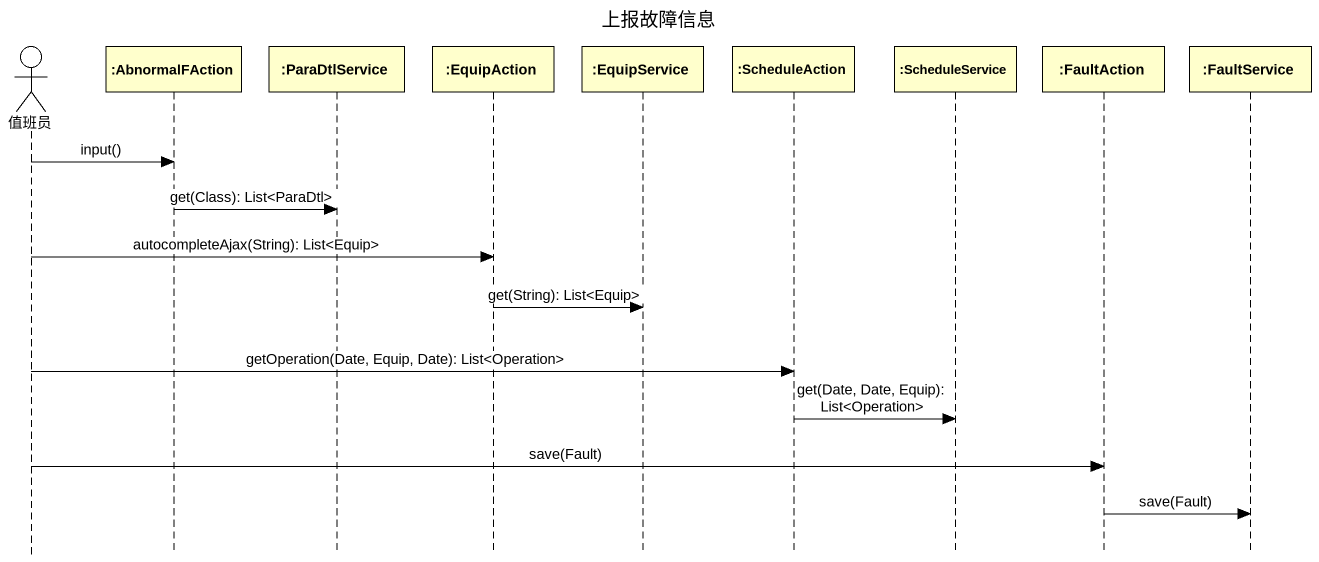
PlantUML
@startuml
title 上报故障信息
hide footbox
actor 值班员
participant ":AbnormalFAction" as AbnormalFAction
participant ":ParaDtlService" as ParaDtlService
participant ":EquipAction" as EquipAction
participant ":EquipService" as EquipService
participant ":ScheduleAction" as ScheduleAction
participant ":ScheduleService" as ScheduleService
participant ":FaultAction" as FaultAction
participant ":FaultService" as FaultService

值班员 -> AbnormalFAction : input()
AbnormalFAction -> ParaDtlService : get(Class): List<ParaDtl>
值班员 -> EquipAction : autocompleteAjax(String): List<Equip>
EquipAction -> EquipService : get(String): List<Equip>
值班员 -> ScheduleAction : getOperation(Date, Equip, Date): List<Operation>
ScheduleAction -> ScheduleService : get(Date, Date, Equip): List<Operation>
值班员 -> FaultAction : save(Fault)
FaultAction -> FaultService : save(Fault)
@enduml
